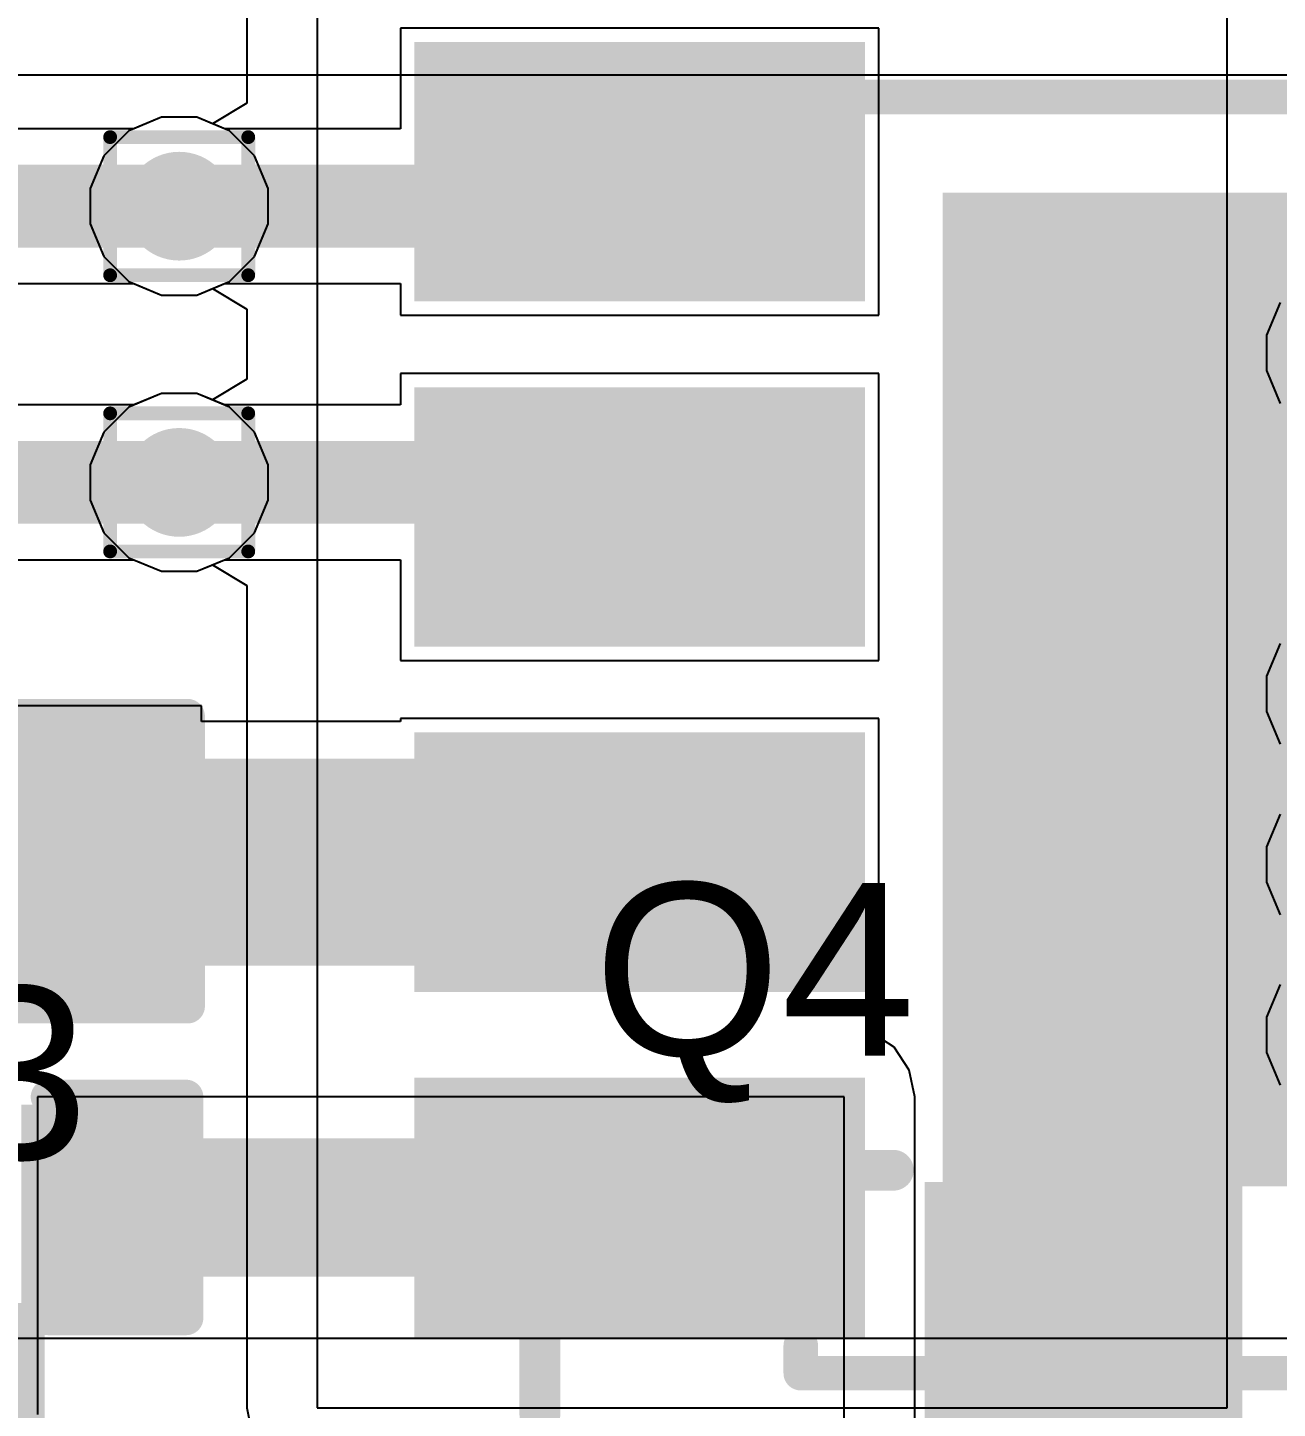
# Model space of a CAD drawing. Header units: inches. Extents: x -12 to 5355, y -7 to 5366.
# Drawn here: x 5.79 to 10.39, y 16.15 to 21.23 of the extents above; entities that cross this region are included whole.
import ezdxf

# ---------------------------------------------------------------- set-up
doc = ezdxf.new("R2010")
doc.units = ezdxf.units.IN
for name, color, linetype in [('BOTTOM LAYER', 5, 'Continuous'), ('Bottom Overlay', 54, 'Continuous'), ('Bottom Paste', 16, 'Continuous'), ('Bottom Solder', 6, 'Continuous'), ('Drill Drawing', 1, 'Continuous'), ('GROUND1', 16, 'Continuous'), ('GROUND2', 156, 'Continuous'), ('POWER', 76, 'Continuous'), ('SIGNAL', 90, 'Continuous'), ('TOP LAYER', 1, 'Continuous'), ('Top Overlay', 2, 'Continuous'), ('Top Paste', 8, 'Continuous'), ('Top Solder', 216, 'Continuous'), ('Via Holes', 16, 'Continuous')]:
    doc.layers.add(name, color=color, linetype=linetype)
doc.styles.add('Arial', font='', dxfattribs={"height": 0.2})
doc.styles.get('Arial').set_extended_font_data('Arial')

# ---------------------------------------------------------------- blocks, each defined once
blk = doc.blocks.new('8_SO_EP__B_15')
at = {"layer": 'BOTTOM LAYER'}
for points in [[(-3.25, 1.504), (-3.25, 2.306), (-1.745, 2.306), (-1.745, 1.504)], [(-1.3065, -1.751), (-1.3065, 1.751), (1.3065, 1.751), (1.3065, -1.751)], [(-3.25, 0.234), (-3.25, 1.036), (-1.745, 1.036), (-1.745, 0.234)], [(-3.25, -1.036), (-3.25, -0.234), (-1.745, -0.234), (-1.745, -1.036)], [(-3.25, -2.306), (-3.25, -1.504), (-1.745, -1.504), (-1.745, -2.306)]]:
    blk.add_hatch(color=5, dxfattribs=at).paths.add_polyline_path(points)
at = {"layer": 'Bottom Paste'}
for points in [[(-3.25, 1.504), (-3.25, 2.306), (-1.745, 2.306), (-1.745, 1.504)], [(-1.3065, -1.751), (-1.3065, 1.751), (1.3065, 1.751), (1.3065, -1.751)], [(-3.25, 0.234), (-3.25, 1.036), (-1.745, 1.036), (-1.745, 0.234)], [(-3.25, -1.036), (-3.25, -0.234), (-1.745, -0.234), (-1.745, -1.036)], [(-3.25, -2.306), (-3.25, -1.504), (-1.745, -1.504), (-1.745, -2.306)]]:
    blk.add_hatch(color=16, dxfattribs=at).paths.add_polyline_path(points)
at = {"layer": 'Bottom Solder'}
for points in [[(-3.3262, 1.4278), (-3.3262, 2.3822), (-1.6688, 2.3822), (-1.6688, 1.4278)], [(-1.3827, -1.8272), (-1.3827, 1.8272), (1.3827, 1.8272), (1.3827, -1.8272)], [(-3.3262, 0.1578), (-3.3262, 1.1122), (-1.6688, 1.1122), (-1.6688, 0.1578)], [(-3.3262, -1.1122), (-3.3262, -0.1578), (-1.6688, -0.1578), (-1.6688, -1.1122)], [(-3.3262, -2.3822), (-3.3262, -1.4278), (-1.6688, -1.4278), (-1.6688, -2.3822)]]:
    blk.add_hatch(color=6, dxfattribs=at).paths.add_polyline_path(points)
at = {"layer": 'Bottom Overlay'}
for points in [[(-3.5306, -2.0574, 0.127, 0.127, 0), (-3.5306, -1.8034, 0.127, 0.127, 0)], [(-3.5306, -1.8034, 0.127, 0.127, 0), (-3.4036, -1.9304, 0.127, 0.127, 0)], [(-3.5306, -2.0574, 0.127, 0.127, 0), (-3.4036, -1.9304, 0.127, 0.127, 0)], [(-1.905, -2.5146, 0.127, 0.127, 0), (-1.905, -2.413, 0.127, 0.127, 0)], [(-1.905, -2.5146, 0.127, 0.127, 0), (2.032, -2.5146, 0.127, 0.127, 0)]]:
    blk.add_lwpolyline(points, format="xyseb", dxfattribs=at)
for points in [[(-3.5623, -1.8034, 0.0635, 0.0635, 1), (-3.4988, -1.8034, 0.0635, 0.0635, 1)], [(-3.5623, -1.8034, 0.0635, 0.0635, 1), (-3.4988, -1.8034, 0.0635, 0.0635, 1)], [(-3.4353, -1.9304, 0.0635, 0.0635, 1), (-3.3718, -1.9304, 0.0635, 0.0635, 1)], [(-3.4353, -1.9304, 0.0635, 0.0635, 1), (-3.3718, -1.9304, 0.0635, 0.0635, 1)], [(-3.5623, -2.0574, 0.0635, 0.0635, 1), (-3.4988, -2.0574, 0.0635, 0.0635, 1)], [(-3.5623, -2.0574, 0.0635, 0.0635, 1), (-3.4988, -2.0574, 0.0635, 0.0635, 1)], [(-1.9367, -2.413, 0.0635, 0.0635, 1), (-1.8732, -2.413, 0.0635, 0.0635, 1)], [(-1.9367, -2.5146, 0.0635, 0.0635, 1), (-1.8732, -2.5146, 0.0635, 0.0635, 1)], [(-1.9367, -2.5146, 0.0635, 0.0635, 1), (-1.8732, -2.5146, 0.0635, 0.0635, 1)]]:
    blk.add_lwpolyline(points, format="xyseb", close=True, dxfattribs=at)
blk = doc.blocks.new('R___0603_B_50')
at = {"layer": 'BOTTOM LAYER'}
for points in [[(-1.143, -0.4445), (-1.143, 0.4445), (-0.381, 0.4445), (-0.381, -0.4445)], [(0.381, -0.4445), (0.381, 0.4445), (1.143, 0.4445), (1.143, -0.4445)]]:
    blk.add_hatch(color=5, dxfattribs=at).paths.add_polyline_path(points)
at = {"layer": 'Bottom Paste'}
for points in [[(-1.143, -0.4445), (-1.143, 0.4445), (-0.381, 0.4445), (-0.381, -0.4445)], [(0.381, -0.4445), (0.381, 0.4445), (1.143, 0.4445), (1.143, -0.4445)]]:
    blk.add_hatch(color=16, dxfattribs=at).paths.add_polyline_path(points)
at = {"layer": 'Bottom Solder'}
for points in [[(-1.2192, -0.5207), (-1.2192, 0.5207), (-0.3048, 0.5207), (-0.3048, -0.5207)], [(0.3048, -0.5207), (0.3048, 0.5207), (1.2192, 0.5207), (1.2192, -0.5207)]]:
    blk.add_hatch(color=6, dxfattribs=at).paths.add_polyline_path(points)
at = {"layer": 'Bottom Overlay'}
for points in [[(-1.2192, -0.5334, 0.127, 0.127, 0), (-1.2192, 0.5334, 0.127, 0.127, 0)], [(-1.2192, 0.5334, 0.127, 0.127, 0), (1.2192, 0.5334, 0.127, 0.127, 0)], [(1.2192, -0.5334, 0.127, 0.127, 0), (1.2192, 0.5334, 0.127, 0.127, 0)], [(-1.2192, -0.5334, 0.127, 0.127, 0), (1.2192, -0.5334, 0.127, 0.127, 0)]]:
    blk.add_lwpolyline(points, format="xyseb", dxfattribs=at)
for points in [[(-1.251, 0.5334, 0.0635, 0.0635, 1), (-1.1875, 0.5334, 0.0635, 0.0635, 1)], [(-1.251, 0.5334, 0.0635, 0.0635, 1), (-1.1875, 0.5334, 0.0635, 0.0635, 1)], [(1.1874, 0.5334, 0.0635, 0.0635, 1), (1.2509, 0.5334, 0.0635, 0.0635, 1)], [(1.1874, 0.5334, 0.0635, 0.0635, 1), (1.2509, 0.5334, 0.0635, 0.0635, 1)], [(-1.251, -0.5334, 0.0635, 0.0635, 1), (-1.1875, -0.5334, 0.0635, 0.0635, 1)], [(-1.251, -0.5334, 0.0635, 0.0635, 1), (-1.1875, -0.5334, 0.0635, 0.0635, 1)], [(1.1874, -0.5334, 0.0635, 0.0635, 1), (1.2509, -0.5334, 0.0635, 0.0635, 1)], [(1.1874, -0.5334, 0.0635, 0.0635, 1), (1.2509, -0.5334, 0.0635, 0.0635, 1)]]:
    blk.add_lwpolyline(points, format="xyseb", close=True, dxfattribs=at)
blk = doc.blocks.new('SOT_23__53')
at = {"layer": 'TOP LAYER'}
for points in [[(0.569, 2.608), (1.331, 2.608), (1.331, 1.592), (0.569, 1.592)], [(-0.381, 0.508), (0.381, 0.508), (0.381, -0.508), (-0.381, -0.508)], [(1.519, 0.508), (2.281, 0.508), (2.281, -0.508), (1.519, -0.508)]]:
    blk.add_hatch(color=1, dxfattribs=at).paths.add_polyline_path(points)
at = {"layer": 'Top Paste'}
for points in [[(0.569, 2.608), (1.331, 2.608), (1.331, 1.592), (0.569, 1.592)], [(-0.381, 0.508), (0.381, 0.508), (0.381, -0.508), (-0.381, -0.508)], [(1.519, 0.508), (2.281, 0.508), (2.281, -0.508), (1.519, -0.508)]]:
    blk.add_hatch(color=8, dxfattribs=at).paths.add_polyline_path(points)
at = {"layer": 'Top Solder'}
for points in [[(0.4928, 2.6842), (1.4072, 2.6842), (1.4072, 1.5158), (0.4928, 1.5158)], [(-0.4572, 0.5842), (0.4572, 0.5842), (0.4572, -0.5842), (-0.4572, -0.5842)], [(1.4428, 0.5842), (2.3572, 0.5842), (2.3572, -0.5842), (1.4428, -0.5842)]]:
    blk.add_hatch(color=216, dxfattribs=at).paths.add_polyline_path(points)
at = {"layer": 'Top Overlay'}
for points in [[(-0.5, 2, 0.15, 0.15, 0), (-0.5, 0.7, 0.15, 0.15, 0)], [(-0.5, 2, 0.15, 0.15, 0), (0.4, 2, 0.15, 0.15, 0)], [(1.5, 2, 0.15, 0.15, 0), (2.4, 2, 0.15, 0.15, 0)], [(2.4, 2, 0.15, 0.15, 0), (2.4, 0.7, 0.15, 0.15, 0)], [(0.6, 0.4, 0.15, 0.15, 0), (1.3, 0.4, 0.15, 0.15, 0)]]:
    blk.add_lwpolyline(points, format="xyseb", dxfattribs=at)
for points in [[(-0.5375, 2, 0.075, 0.075, 1), (-0.4625, 2, 0.075, 0.075, 1)], [(-0.5375, 2, 0.075, 0.075, 1), (-0.4625, 2, 0.075, 0.075, 1)], [(0.3625, 2, 0.075, 0.075, 1), (0.4375, 2, 0.075, 0.075, 1)], [(1.4625, 2, 0.075, 0.075, 1), (1.5375, 2, 0.075, 0.075, 1)], [(2.3625, 2, 0.075, 0.075, 1), (2.4375, 2, 0.075, 0.075, 1)], [(2.3625, 2, 0.075, 0.075, 1), (2.4375, 2, 0.075, 0.075, 1)], [(-0.5375, 0.7, 0.075, 0.075, 1), (-0.4625, 0.7, 0.075, 0.075, 1)], [(2.3625, 0.7, 0.075, 0.075, 1), (2.4375, 0.7, 0.075, 0.075, 1)], [(0.5625, 0.4, 0.075, 0.075, 1), (0.6375, 0.4, 0.075, 0.075, 1)], [(1.2625, 0.4, 0.075, 0.075, 1), (1.3375, 0.4, 0.075, 0.075, 1)], [(-0.8, 0, 0.25, 0.25, 1), (-1, 0, 0.25, 0.25, 1)], [(-1.0625, 0, 0.125, 0.125, 1), (-0.9375, 0, 0.125, 0.125, 1)], [(-0.8625, 0, 0.125, 0.125, 1), (-0.7375, 0, 0.125, 0.125, 1)]]:
    blk.add_lwpolyline(points, format="xyseb", close=True, dxfattribs=at)
blk = doc.blocks.new('DO_214AC_SMA__55')
at = {"layer": 'Top Overlay'}
blk.add_lwpolyline([(-2.5653, -1.2953, 0.127, 0.127, 0), (2.9211, -1.2953, 0.127, 0.127, 0)], format="xyseb", dxfattribs=at)
blk.add_lwpolyline([(-2.5971, -1.2953, 0.0635, 0.0635, 1), (-2.5336, -1.2953, 0.0635, 0.0635, 1)], format="xyseb", close=True, dxfattribs=at)
blk = doc.blocks.new('CONN_SMD_3P_1___SM03B_SRSS_TB_76')
at = {"layer": 'Top Solder'}
blk.add_hatch(color=216, dxfattribs=at).paths.add_polyline_path([(-1.3762, 0.8512), (-0.6238, 0.8512), (-0.6238, -0.8512), (-1.3762, -0.8512)])
blk = doc.blocks.new('C___0402_B_79')
at = {"layer": 'BOTTOM LAYER'}
for points in [[(-0.2413, 0.3175), (-0.2413, -0.3175), (-0.6985, -0.3175), (-0.6985, 0.3175)], [(0.6985, 0.3175), (0.6985, -0.3175), (0.2413, -0.3175), (0.2413, 0.3175)]]:
    blk.add_hatch(color=5, dxfattribs=at).paths.add_polyline_path(points)
at = {"layer": 'Bottom Paste'}
for points in [[(-0.2413, 0.3175), (-0.2413, -0.3175), (-0.6985, -0.3175), (-0.6985, 0.3175)], [(0.6985, 0.3175), (0.6985, -0.3175), (0.2413, -0.3175), (0.2413, 0.3175)]]:
    blk.add_hatch(color=16, dxfattribs=at).paths.add_polyline_path(points)
at = {"layer": 'Bottom Solder'}
for points in [[(-0.1813, 0.3775), (-0.1813, -0.3775), (-0.7585, -0.3775), (-0.7585, 0.3775)], [(0.7585, 0.3775), (0.7585, -0.3775), (0.1813, -0.3775), (0.1813, 0.3775)]]:
    blk.add_hatch(color=6, dxfattribs=at).paths.add_polyline_path(points)
at = {"layer": 'Bottom Overlay'}
for points in [[(-0.7874, -0.4064, 0.127, 0.127, 0), (-0.7874, 0.4064, 0.127, 0.127, 0)], [(-0.7874, 0.4064, 0.127, 0.127, 0), (-0.2794, 0.4064, 0.127, 0.127, 0)], [(0.2794, 0.4064, 0.127, 0.127, 0), (0.7874, 0.4064, 0.127, 0.127, 0)], [(0.7874, -0.4064, 0.127, 0.127, 0), (0.7874, 0.4064, 0.127, 0.127, 0)], [(-0.7874, -0.4064, 0.127, 0.127, 0), (-0.2794, -0.4064, 0.127, 0.127, 0)], [(0.2794, -0.4064, 0.127, 0.127, 0), (0.7874, -0.4064, 0.127, 0.127, 0)]]:
    blk.add_lwpolyline(points, format="xyseb", dxfattribs=at)
for points in [[(-0.8191, 0.4064, 0.0635, 0.0635, 1), (-0.7556, 0.4064, 0.0635, 0.0635, 1)], [(-0.8191, 0.4064, 0.0635, 0.0635, 1), (-0.7556, 0.4064, 0.0635, 0.0635, 1)], [(-0.3112, 0.4064, 0.0635, 0.0635, 1), (-0.2477, 0.4064, 0.0635, 0.0635, 1)], [(0.2477, 0.4064, 0.0635, 0.0635, 1), (0.3111, 0.4064, 0.0635, 0.0635, 1)], [(0.7556, 0.4064, 0.0635, 0.0635, 1), (0.8191, 0.4064, 0.0635, 0.0635, 1)], [(0.7556, 0.4064, 0.0635, 0.0635, 1), (0.8191, 0.4064, 0.0635, 0.0635, 1)], [(-0.8191, -0.4064, 0.0635, 0.0635, 1), (-0.7556, -0.4064, 0.0635, 0.0635, 1)], [(-0.8191, -0.4064, 0.0635, 0.0635, 1), (-0.7556, -0.4064, 0.0635, 0.0635, 1)], [(-0.3112, -0.4064, 0.0635, 0.0635, 1), (-0.2477, -0.4064, 0.0635, 0.0635, 1)], [(0.2477, -0.4064, 0.0635, 0.0635, 1), (0.3111, -0.4064, 0.0635, 0.0635, 1)], [(0.7556, -0.4064, 0.0635, 0.0635, 1), (0.8191, -0.4064, 0.0635, 0.0635, 1)], [(0.7556, -0.4064, 0.0635, 0.0635, 1), (0.8191, -0.4064, 0.0635, 0.0635, 1)]]:
    blk.add_lwpolyline(points, format="xyseb", close=True, dxfattribs=at)

msp = doc.modelspace()

# ---------------------------------------------------------------- hatches: boundary and pattern name
at = {"layer": 'BOTTOM LAYER'}
h = msp.add_hatch(color=5, dxfattribs=at)
edge = h.paths.add_edge_path()
edge.add_arc((6.35, 20.574), 0.2, 0, 360)
h = msp.add_hatch(color=5, dxfattribs=at)
edge = h.paths.add_edge_path()
edge.add_arc((6.35, 19.558), 0.2, 0, 360)
at = {"layer": 'GROUND1'}
h = msp.add_hatch(color=16, dxfattribs=at)
edge = h.paths.add_edge_path()
edge.add_arc((6.35, 20.574), 0.2, 0, 360)
h = msp.add_hatch(color=16, dxfattribs=at)
edge = h.paths.add_edge_path()
edge.add_arc((6.35, 19.558), 0.2, 0, 360)
at = {"layer": 'GROUND2'}
h = msp.add_hatch(color=156, dxfattribs=at)
edge = h.paths.add_edge_path()
edge.add_arc((6.35, 20.574), 0.2, 0, 360)
h = msp.add_hatch(color=156, dxfattribs=at)
edge = h.paths.add_edge_path()
edge.add_arc((6.35, 19.558), 0.2, 0, 360)
at = {"layer": 'POWER'}
h = msp.add_hatch(color=76, dxfattribs=at)
edge = h.paths.add_edge_path()
edge.add_arc((6.35, 20.574), 0.2, 0, 360)
h = msp.add_hatch(color=76, dxfattribs=at)
edge = h.paths.add_edge_path()
edge.add_arc((6.35, 19.558), 0.2, 0, 360)
at = {"layer": 'SIGNAL'}
h = msp.add_hatch(color=90, dxfattribs=at)
edge = h.paths.add_edge_path()
edge.add_arc((6.35, 20.574), 0.2, 0, 360)
h = msp.add_hatch(color=90, dxfattribs=at)
edge = h.paths.add_edge_path()
edge.add_arc((6.35, 19.558), 0.2, 0, 360)
at = {"layer": 'TOP LAYER'}
h = msp.add_hatch(color=1, dxfattribs=at)
edge = h.paths.add_edge_path()
edge.add_arc((6.35, 20.574), 0.2, 0, 360)
h = msp.add_hatch(color=1, dxfattribs=at)
edge = h.paths.add_edge_path()
edge.add_arc((6.35, 19.558), 0.2, 0, 360)
at = {"layer": 'Via Holes'}
h = msp.add_hatch(color=7, dxfattribs=at)
edge = h.paths.add_edge_path()
edge.add_arc((6.35, 20.574), 0.1, 0, 360)
h = msp.add_hatch(color=7, dxfattribs=at)
edge = h.paths.add_edge_path()
edge.add_arc((6.35, 19.558), 0.1, 0, 360)

# ---------------------------------------------------------------- linework, layer by layer
at = {"layer": 'BOTTOM LAYER'}
for p, q in [((8.923, 21.229), (7.164, 21.229)), ((7.164, 21.229), (7.164, 20.8589)), ((8.923, 20.173), (8.923, 21.229)), ((6.285, 20.901), (6.1648, 20.8512)), ((6.415, 20.901), (6.285, 20.901)), ((6.5167, 20.8589), (6.415, 20.901)), ((6.1648, 20.8512), (6.0728, 20.7592)), ((7.164, 20.8589), (6.5167, 20.8589)), ((6.0728, 20.7592), (6.023, 20.639)), ((6.023, 20.639), (6.023, 20.509)), ((6.023, 20.509), (6.0728, 20.3888)), ((6.0728, 20.3888), (6.1648, 20.2968)), ((6.1648, 20.2968), (6.285, 20.247)), ((6.415, 20.247), (6.5167, 20.2891)), ((6.5167, 20.2891), (7.164, 20.2891)), ((7.164, 20.2891), (7.164, 20.173)), ((6.285, 20.247), (6.415, 20.247)), ((7.164, 20.173), (8.923, 20.173)), ((8.923, 19.959), (7.164, 19.959)), ((7.164, 19.959), (7.164, 19.8429)), ((8.923, 18.903), (8.923, 19.959)), ((6.285, 19.885), (6.1648, 19.8352)), ((6.415, 19.885), (6.285, 19.885)), ((6.5167, 19.8429), (6.415, 19.885)), ((6.1648, 19.8352), (6.0728, 19.7432)), ((7.164, 19.8429), (6.5167, 19.8429)), ((6.0728, 19.7432), (6.023, 19.623)), ((6.023, 19.623), (6.023, 19.493)), ((6.023, 19.493), (6.0728, 19.3728)), ((6.0728, 19.3728), (6.1648, 19.2808)), ((6.1648, 19.2808), (6.285, 19.231)), ((6.415, 19.231), (6.5167, 19.2731)), ((6.5167, 19.2731), (7.164, 19.2731)), ((7.164, 19.2731), (7.164, 18.903)), ((6.285, 19.231), (6.415, 19.231)), ((7.164, 18.903), (8.923, 18.903)), ((6.4319, 18.7362), (5.4159, 18.7362)), ((6.4319, 18.679), (6.4319, 18.7362)), ((7.164, 18.679), (6.4319, 18.679)), ((8.923, 18.689), (7.164, 18.689)), ((7.164, 18.689), (7.164, 18.679)), ((8.923, 17.6591), (8.923, 18.689)), ((8.923, 17.633), (8.923, 17.6591)), ((8.9341, 17.5106), (8.923, 17.633)), ((8.9791, 17.4805), (8.9341, 17.5106)), ((9.0353, 17.3965), (8.9791, 17.4805)), ((9.055, 17.2974), (9.0353, 17.3965)), ((5.8293, 17.2974), (5.8293, 16.129)), ((8.796, 17.2974), (5.8293, 17.2974)), ((5.8293, 17.2974), (5.8293, 17.2974)), ((8.796, 14.732), (8.796, 17.2974)), ((9.055, 14.844), (9.055, 17.2974))]:
    msp.add_line(p, q, dxfattribs=at)
for points in [[(8.0435, 20.701, 0.3048, 0.3048, -0.414214), (7.9165, 20.574, 0.3048, 0.3048, 0)], [(6.35, 20.574, 0.3048, 0.3048, 0), (7.9165, 20.574, 0.3048, 0.3048, 0)], [(6.35, 19.558, 0.3048, 0.3048, 0), (7.9165, 19.558, 0.3048, 0.3048, 0)], [(7.9165, 19.558, 0.3048, 0.3048, -0.414214), (8.0435, 19.431, 0.3048, 0.3048, 0)], [(5.9239, 18.161, 0.762, 0.762, 0), (8.0435, 18.161, 0.762, 0.762, 0)], [(5.9239, 18.161, 0.2, 0.2, 0), (5.9239, 18.1647, 0.2, 0.2, 0)], [(6.1194, 16.891, 0.508, 0.508, 0), (8.0435, 16.891, 0.508, 0.508, 0)]]:
    msp.add_lwpolyline(points, format="xyseb", dxfattribs=at)
for points in [[(7.9673, 20.701, 0.1524, 0.1524, 1), (8.1197, 20.701, 0.1524, 0.1524, 1)], [(6.2738, 20.574, 0.1524, 0.1524, 1), (6.4262, 20.574, 0.1524, 0.1524, 1)], [(7.8403, 20.574, 0.1524, 0.1524, 1), (7.9927, 20.574, 0.1524, 0.1524, 1)], [(7.8403, 20.574, 0.1524, 0.1524, 1), (7.9927, 20.574, 0.1524, 0.1524, 1)], [(6.2738, 19.558, 0.1524, 0.1524, 1), (6.4262, 19.558, 0.1524, 0.1524, 1)], [(7.8403, 19.558, 0.1524, 0.1524, 1), (7.9927, 19.558, 0.1524, 0.1524, 1)], [(7.8403, 19.558, 0.1524, 0.1524, 1), (7.9927, 19.558, 0.1524, 0.1524, 1)], [(7.9673, 19.431, 0.1524, 0.1524, 1), (8.1197, 19.431, 0.1524, 0.1524, 1)], [(5.7334, 18.161, 0.381, 0.381, 1), (6.1144, 18.161, 0.381, 0.381, 1)], [(7.853, 18.161, 0.381, 0.381, 1), (8.234, 18.161, 0.381, 0.381, 1)], [(5.8739, 18.1647, 0.1, 0.1, 1), (5.9739, 18.1647, 0.1, 0.1, 1)], [(5.8739, 18.161, 0.1, 0.1, 1), (5.9739, 18.161, 0.1, 0.1, 1)], [(5.9924, 16.891, 0.254, 0.254, 1), (6.2464, 16.891, 0.254, 0.254, 1)], [(7.9165, 16.891, 0.254, 0.254, 1), (8.1705, 16.891, 0.254, 0.254, 1)]]:
    msp.add_lwpolyline(points, format="xyseb", close=True, dxfattribs=at)
at = {"layer": 'Drill Drawing'}
for points in [[(6.096, 20.828, 0.0508, 0.0508, 0), (6.604, 20.828, 0.0508, 0.0508, 0)], [(6.096, 20.32, 0.0508, 0.0508, 0), (6.096, 20.828, 0.0508, 0.0508, 0)], [(6.604, 20.32, 0.0508, 0.0508, 0), (6.604, 20.828, 0.0508, 0.0508, 0)], [(6.096, 20.32, 0.0508, 0.0508, 0), (6.604, 20.32, 0.0508, 0.0508, 0)], [(6.096, 19.812, 0.0508, 0.0508, 0), (6.604, 19.812, 0.0508, 0.0508, 0)], [(6.096, 19.304, 0.0508, 0.0508, 0), (6.096, 19.812, 0.0508, 0.0508, 0)], [(6.604, 19.304, 0.0508, 0.0508, 0), (6.604, 19.812, 0.0508, 0.0508, 0)], [(6.096, 19.304, 0.0508, 0.0508, 0), (6.604, 19.304, 0.0508, 0.0508, 0)]]:
    msp.add_lwpolyline(points, format="xyseb", dxfattribs=at)
for points in [[(6.0833, 20.828, 0.0254, 0.0254, 1), (6.1087, 20.828, 0.0254, 0.0254, 1)], [(6.0833, 20.828, 0.0254, 0.0254, 1), (6.1087, 20.828, 0.0254, 0.0254, 1)], [(6.5913, 20.828, 0.0254, 0.0254, 1), (6.6167, 20.828, 0.0254, 0.0254, 1)], [(6.5913, 20.828, 0.0254, 0.0254, 1), (6.6167, 20.828, 0.0254, 0.0254, 1)], [(6.0833, 20.32, 0.0254, 0.0254, 1), (6.1087, 20.32, 0.0254, 0.0254, 1)], [(6.0833, 20.32, 0.0254, 0.0254, 1), (6.1087, 20.32, 0.0254, 0.0254, 1)], [(6.5913, 20.32, 0.0254, 0.0254, 1), (6.6167, 20.32, 0.0254, 0.0254, 1)], [(6.5913, 20.32, 0.0254, 0.0254, 1), (6.6167, 20.32, 0.0254, 0.0254, 1)], [(6.0833, 19.812, 0.0254, 0.0254, 1), (6.1087, 19.812, 0.0254, 0.0254, 1)], [(6.0833, 19.812, 0.0254, 0.0254, 1), (6.1087, 19.812, 0.0254, 0.0254, 1)], [(6.5913, 19.812, 0.0254, 0.0254, 1), (6.6167, 19.812, 0.0254, 0.0254, 1)], [(6.5913, 19.812, 0.0254, 0.0254, 1), (6.6167, 19.812, 0.0254, 0.0254, 1)], [(6.0833, 19.304, 0.0254, 0.0254, 1), (6.1087, 19.304, 0.0254, 0.0254, 1)], [(6.0833, 19.304, 0.0254, 0.0254, 1), (6.1087, 19.304, 0.0254, 0.0254, 1)], [(6.5913, 19.304, 0.0254, 0.0254, 1), (6.6167, 19.304, 0.0254, 0.0254, 1)], [(6.5913, 19.304, 0.0254, 0.0254, 1), (6.6167, 19.304, 0.0254, 0.0254, 1)]]:
    msp.add_lwpolyline(points, format="xyseb", close=True, dxfattribs=at)
at = {"layer": 'GROUND1'}
for p, q in [((6.285, 20.901), (6.1648, 20.8512)), ((6.415, 20.901), (6.285, 20.901)), ((6.5352, 20.8512), (6.415, 20.901)), ((6.1648, 20.8512), (6.0728, 20.7592)), ((6.6272, 20.7592), (6.5352, 20.8512)), ((6.0728, 20.7592), (6.023, 20.639)), ((6.677, 20.639), (6.6272, 20.7592)), ((6.023, 20.639), (6.023, 20.509)), ((6.677, 20.509), (6.677, 20.639)), ((6.023, 20.509), (6.0728, 20.3888)), ((6.6272, 20.3888), (6.677, 20.509)), ((6.0728, 20.3888), (6.1648, 20.2968)), ((6.5352, 20.2968), (6.6272, 20.3888)), ((6.1648, 20.2968), (6.285, 20.247)), ((6.415, 20.247), (6.5352, 20.2968)), ((6.285, 20.247), (6.415, 20.247)), ((6.285, 19.885), (6.1648, 19.8352)), ((6.415, 19.885), (6.285, 19.885)), ((6.5352, 19.8352), (6.415, 19.885)), ((6.1648, 19.8352), (6.0728, 19.7432)), ((6.6272, 19.7432), (6.5352, 19.8352)), ((6.0728, 19.7432), (6.023, 19.623)), ((6.677, 19.623), (6.6272, 19.7432)), ((6.023, 19.623), (6.023, 19.493)), ((6.677, 19.493), (6.677, 19.623)), ((6.023, 19.493), (6.0728, 19.3728)), ((6.6272, 19.3728), (6.677, 19.493)), ((6.0728, 19.3728), (6.1648, 19.2808)), ((6.5352, 19.2808), (6.6272, 19.3728)), ((6.1648, 19.2808), (6.285, 19.231)), ((6.415, 19.231), (6.5352, 19.2808)), ((6.285, 19.231), (6.415, 19.231))]:
    msp.add_line(p, q, dxfattribs=at)
at = {"layer": 'GROUND2'}
for p, q in [((6.285, 20.901), (6.1648, 20.8512)), ((6.415, 20.901), (6.285, 20.901)), ((6.5352, 20.8512), (6.415, 20.901)), ((6.1648, 20.8512), (6.0728, 20.7592)), ((6.6272, 20.7592), (6.5352, 20.8512)), ((6.0728, 20.7592), (6.023, 20.639)), ((6.677, 20.639), (6.6272, 20.7592)), ((6.023, 20.639), (6.023, 20.509)), ((6.677, 20.509), (6.677, 20.639)), ((6.023, 20.509), (6.0728, 20.3888)), ((6.6272, 20.3888), (6.677, 20.509)), ((6.0728, 20.3888), (6.1648, 20.2968)), ((6.5352, 20.2968), (6.6272, 20.3888)), ((6.1648, 20.2968), (6.285, 20.247)), ((6.415, 20.247), (6.5352, 20.2968)), ((6.285, 20.247), (6.415, 20.247)), ((6.285, 19.885), (6.1648, 19.8352)), ((6.415, 19.885), (6.285, 19.885)), ((6.5352, 19.8352), (6.415, 19.885)), ((6.1648, 19.8352), (6.0728, 19.7432)), ((6.6272, 19.7432), (6.5352, 19.8352)), ((6.0728, 19.7432), (6.023, 19.623)), ((6.677, 19.623), (6.6272, 19.7432)), ((6.023, 19.623), (6.023, 19.493)), ((6.677, 19.493), (6.677, 19.623)), ((6.023, 19.493), (6.0728, 19.3728)), ((6.6272, 19.3728), (6.677, 19.493)), ((6.0728, 19.3728), (6.1648, 19.2808)), ((6.5352, 19.2808), (6.6272, 19.3728)), ((6.1648, 19.2808), (6.285, 19.231)), ((6.415, 19.231), (6.5352, 19.2808)), ((6.285, 19.231), (6.415, 19.231))]:
    msp.add_line(p, q, dxfattribs=at)
at = {"layer": 'POWER'}
for p, q in [((0.259, 21.0566), (11.0112, 21.0566)), ((6.285, 20.901), (6.1648, 20.8512)), ((6.415, 20.901), (6.285, 20.901)), ((6.5352, 20.8512), (6.415, 20.901)), ((6.1648, 20.8512), (6.0728, 20.7592)), ((6.6272, 20.7592), (6.5352, 20.8512)), ((6.0728, 20.7592), (6.023, 20.639)), ((6.677, 20.639), (6.6272, 20.7592)), ((6.023, 20.639), (6.023, 20.509)), ((6.677, 20.509), (6.677, 20.639)), ((6.023, 20.509), (6.0728, 20.3888)), ((6.6272, 20.3888), (6.677, 20.509)), ((6.0728, 20.3888), (6.1648, 20.2968)), ((6.5352, 20.2968), (6.6272, 20.3888)), ((6.1648, 20.2968), (6.285, 20.247)), ((6.415, 20.247), (6.5352, 20.2968)), ((6.285, 20.247), (6.415, 20.247)), ((10.3988, 20.2192), (10.349, 20.099)), ((10.349, 20.099), (10.349, 19.969)), ((10.349, 19.969), (10.3988, 19.8488)), ((6.285, 19.885), (6.1648, 19.8352)), ((6.415, 19.885), (6.285, 19.885)), ((6.5352, 19.8352), (6.415, 19.885)), ((6.1648, 19.8352), (6.0728, 19.7432)), ((6.6272, 19.7432), (6.5352, 19.8352)), ((6.0728, 19.7432), (6.023, 19.623)), ((6.677, 19.623), (6.6272, 19.7432)), ((6.023, 19.623), (6.023, 19.493)), ((6.677, 19.493), (6.677, 19.623)), ((6.023, 19.493), (6.0728, 19.3728)), ((6.6272, 19.3728), (6.677, 19.493)), ((6.0728, 19.3728), (6.1648, 19.2808)), ((6.5352, 19.2808), (6.6272, 19.3728)), ((6.1648, 19.2808), (6.285, 19.231)), ((6.415, 19.231), (6.5352, 19.2808)), ((6.285, 19.231), (6.415, 19.231)), ((10.3988, 18.9652), (10.349, 18.845)), ((10.349, 18.845), (10.349, 18.715)), ((10.349, 18.715), (10.3988, 18.5948)), ((10.3988, 18.3382), (10.349, 18.218)), ((10.349, 18.218), (10.349, 18.088)), ((10.349, 18.088), (10.3988, 17.9678)), ((10.3988, 17.7112), (10.349, 17.591)), ((10.349, 17.591), (10.349, 17.461)), ((10.349, 17.461), (10.3988, 17.3408)), ((21.4878, 16.4084), (4.7425, 16.4084))]:
    msp.add_line(p, q, dxfattribs=at)
at = {"layer": 'SIGNAL'}
for p, q in [((6.285, 20.901), (6.1648, 20.8512)), ((6.415, 20.901), (6.285, 20.901)), ((6.5352, 20.8512), (6.415, 20.901)), ((6.1648, 20.8512), (6.0728, 20.7592)), ((6.6272, 20.7592), (6.5352, 20.8512)), ((6.0728, 20.7592), (6.023, 20.639)), ((6.677, 20.639), (6.6272, 20.7592)), ((6.023, 20.639), (6.023, 20.509)), ((6.677, 20.509), (6.677, 20.639)), ((6.023, 20.509), (6.0728, 20.3888)), ((6.6272, 20.3888), (6.677, 20.509)), ((6.0728, 20.3888), (6.1648, 20.2968)), ((6.5352, 20.2968), (6.6272, 20.3888)), ((6.1648, 20.2968), (6.285, 20.247)), ((6.415, 20.247), (6.5352, 20.2968)), ((6.285, 20.247), (6.415, 20.247)), ((6.285, 19.885), (6.1648, 19.8352)), ((6.415, 19.885), (6.285, 19.885)), ((6.5352, 19.8352), (6.415, 19.885)), ((6.1648, 19.8352), (6.0728, 19.7432)), ((6.6272, 19.7432), (6.5352, 19.8352)), ((6.0728, 19.7432), (6.023, 19.623)), ((6.677, 19.623), (6.6272, 19.7432)), ((6.023, 19.623), (6.023, 19.493)), ((6.677, 19.493), (6.677, 19.623)), ((6.023, 19.493), (6.0728, 19.3728)), ((6.6272, 19.3728), (6.677, 19.493)), ((6.0728, 19.3728), (6.1648, 19.2808)), ((6.5352, 19.2808), (6.6272, 19.3728)), ((6.1648, 19.2808), (6.285, 19.231)), ((6.415, 19.231), (6.5352, 19.2808)), ((6.285, 19.231), (6.415, 19.231))]:
    msp.add_line(p, q, dxfattribs=at)
at = {"layer": 'TOP LAYER'}
for p, q in [((6.599, 23.4225), (6.599, 20.9534)), ((6.858, 23.4225), (6.858, 16.1544)), ((10.2043, 16.1544), (10.2043, 23.4225)), ((6.599, 20.9534), (6.472, 20.8774)), ((6.285, 20.901), (6.1833, 20.8589)), ((6.415, 20.901), (6.285, 20.901)), ((6.472, 20.8774), (6.415, 20.901)), ((6.1833, 20.8589), (2.7062, 20.8589)), ((2.7062, 20.2891), (6.1833, 20.2891)), ((6.1833, 20.2891), (6.285, 20.247)), ((6.415, 20.247), (6.472, 20.2706)), ((6.472, 20.2706), (6.599, 20.1946)), ((6.285, 20.247), (6.415, 20.247)), ((6.599, 20.1946), (6.599, 19.9374)), ((6.599, 19.9374), (6.472, 19.8614)), ((6.285, 19.885), (6.1833, 19.8429)), ((6.415, 19.885), (6.285, 19.885)), ((6.472, 19.8614), (6.415, 19.885)), ((6.1833, 19.8429), (2.651, 19.8429)), ((3.9635, 19.2731), (6.1833, 19.2731)), ((6.1833, 19.2731), (6.285, 19.231)), ((6.415, 19.231), (6.472, 19.2546)), ((6.472, 19.2546), (6.599, 19.1786)), ((6.285, 19.231), (6.415, 19.231)), ((6.599, 19.1786), (6.599, 16.1544)), ((6.599, 16.1544), (6.6185, 16.0567)), ((6.858, 16.1544), (10.2043, 16.1544))]:
    msp.add_line(p, q, dxfattribs=at)
for points in [[(2.612, 20.574, 0.3048, 0.3048, 0), (6.35, 20.574, 0.3048, 0.3048, 0)], [(2.274, 19.558, 0.3048, 0.3048, 0), (6.35, 19.558, 0.3048, 0.3048, 0)]]:
    msp.add_lwpolyline(points, format="xyseb", dxfattribs=at)
for points in [[(6.2738, 20.574, 0.1524, 0.1524, 1), (6.4262, 20.574, 0.1524, 0.1524, 1)], [(6.2738, 19.558, 0.1524, 0.1524, 1), (6.4262, 19.558, 0.1524, 0.1524, 1)]]:
    msp.add_lwpolyline(points, format="xyseb", close=True, dxfattribs=at)

# ---------------------------------------------------------------- block references
for name, p in [('DO_214AC_SMA__55', (11.1135, 22.2709)), ('8_SO_EP__B_15', (10.541, 18.796)), ('R___0603_B_50', (5.1619, 18.1647)), ('C___0402_B_79', (5.588, 16.891))]:
    msp.add_blockref(name, p)
for name, p, rotation in [('CONN_SMD_3P_1___SM03B_SRSS_TB_76', (5.0038, 15.1638), 270), ('SOT_23__53', (9.6765, 14.6279), 90)]:
    msp.add_blockref(name, p, dxfattribs=dict(rotation=rotation))

# ---------------------------------------------------------------- texts
at = {"layer": 'Top Overlay', "style": 'Arial'}
for s, p in [('Q4', (7.874, 17.4498)), ('J3', (5.08, 17.0688))]:
    msp.add_text(s, height=0.635, dxfattribs=at).set_placement(p)

doc.saveas('drawing.dxf')
